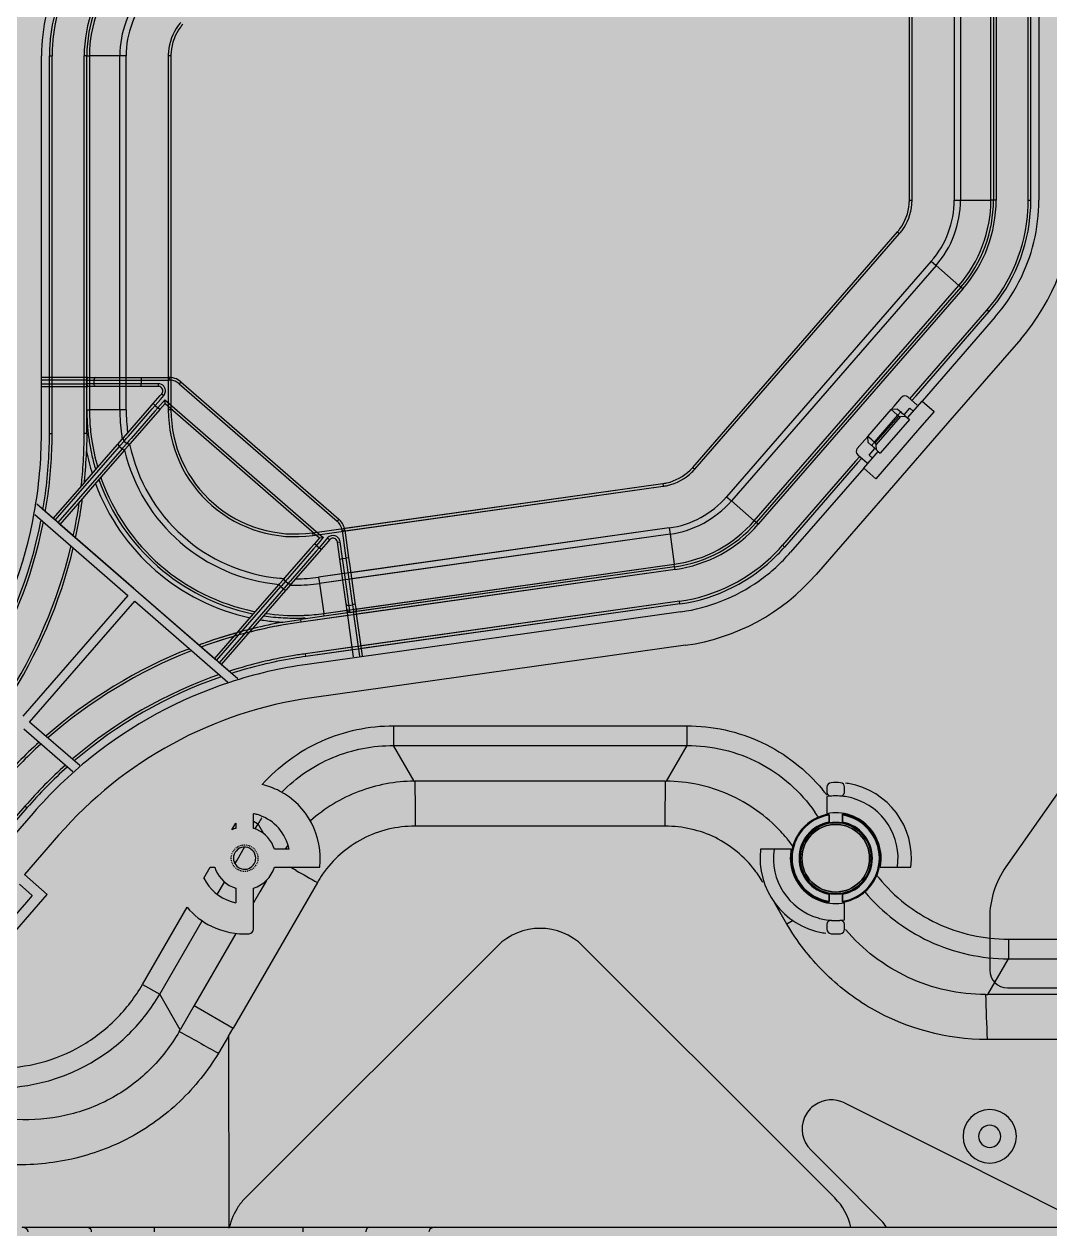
# Model space of a CAD drawing. Header units: millimetres. Extents: x -1070 to 42146, y 1440 to 12921.
# Drawn here: x 5678.8 to 5794, y 3019.1 to 3154.5 of the extents above; entities that cross this region are included whole.
import ezdxf

# ---------------------------------------------------------------- set-up
doc = ezdxf.new("R2010")
doc.units = ezdxf.units.MM
doc.linetypes.add('HIDDEN', pattern=[0.2, 0.1, -0.1])
for name, color, linetype in [('CITI-3MM实线CONTINUOUS', 7, 'Continuous'), ('CITIE-TAO实线CONTINUOUS', 7, 'Continuous'), ('DW-PLUS-XIANGTI隐藏线HIDDEN', 7, 'Continuous'), ('QUE-PLATE-0314实线CONTINUOUS', 7, 'Continuous')]:
    doc.layers.add(name, color=color, linetype=linetype)

msp = doc.modelspace()

# ---------------------------------------------------------------- hatches: boundary and pattern name
at = {"lineweight": -3}
h = msp.add_hatch(color=256, dxfattribs=at)
h.dxf.hatch_style = 1
h.paths.add_polyline_path([(5611.757, 3767.826), (5611.757, 2767.826), (6111.757, 2767.826), (6111.757, 3767.826)])

# ---------------------------------------------------------------- linework, layer by layer
at = {"color": 7, "linetype": 'Continuous', "lineweight": -3}
for p, q in [((5787.98, 3177.148), (5787.98, 3134.728)), ((5791.58, 3134.728), (5791.58, 3177.148)), ((5791.88, 3134.728), (5791.88, 3177.148)), ((5792.78, 3177.148), (5792.78, 3134.728)), ((5778.23, 3134.728), (5778.23, 3174.488)), ((5778.53, 3134.728), (5778.53, 3174.488)), ((5783.266, 3174.488), (5783.266, 3134.728)), ((5783.973, 3174.488), (5783.973, 3134.728)), ((5787.388, 3134.728), (5787.388, 3174.488)), ((5787.68, 3174.488), (5787.68, 3134.728)), ((5680.733, 3108.504), (5680.733, 3150.924)), ((5680.733, 3108.504), (5680.733, 3150.924)), ((5681.633, 3108.504), (5681.633, 3150.924)), ((5681.633, 3150.924), (5681.933, 3150.924)), ((5681.633, 3114.801), (5681.633, 3150.924)), ((5681.933, 3108.504), (5681.933, 3150.924)), ((5681.933, 3114.801), (5681.933, 3150.924)), ((5685.833, 3150.924), (5685.533, 3150.924)), ((5685.533, 3108.504), (5685.533, 3150.924)), ((5685.533, 3114.801), (5685.533, 3150.924)), ((5685.833, 3111.163), (5685.833, 3150.924)), ((5685.833, 3150.924), (5686.126, 3150.924)), ((5685.833, 3114.801), (5685.833, 3150.924)), ((5689.54, 3150.924), (5686.126, 3150.924)), ((5686.126, 3150.924), (5686.126, 3111.163)), ((5686.126, 3150.924), (5686.126, 3114.801)), ((5690.247, 3150.924), (5689.54, 3150.924)), ((5689.54, 3111.163), (5689.54, 3150.924)), ((5689.54, 3114.801), (5689.54, 3150.924)), ((5690.247, 3111.163), (5690.247, 3150.924)), ((5690.247, 3114.801), (5690.247, 3150.924)), ((5694.983, 3150.924), (5694.983, 3111.163)), ((5695.283, 3150.924), (5694.983, 3150.924)), ((5694.983, 3150.924), (5694.983, 3114.801)), ((5695.283, 3150.924), (5695.283, 3111.163)), ((5695.283, 3150.924), (5695.283, 3114.791)), ((5778.23, 3134.728), (5778.53, 3134.728)), ((5783.266, 3134.728), (5783.973, 3134.728)), ((5783.973, 3134.728), (5787.388, 3134.728)), ((5787.68, 3134.728), (5787.388, 3134.728)), ((5787.98, 3134.728), (5787.68, 3134.728)), ((5791.58, 3134.728), (5791.88, 3134.728)), ((5753.902, 3104.704), (5776.894, 3131.153)), ((5754.129, 3104.507), (5777.12, 3130.956)), ((5776.894, 3131.153), (5777.12, 3130.956)), ((5780.694, 3127.849), (5757.703, 3101.4)), ((5781.228, 3127.385), (5758.236, 3100.937)), ((5780.694, 3127.849), (5781.228, 3127.385)), ((5781.228, 3127.385), (5783.805, 3125.145)), ((5760.813, 3098.697), (5783.805, 3125.145)), ((5784.026, 3124.953), (5761.034, 3098.504)), ((5784.252, 3124.756), (5761.261, 3098.308)), ((5784.026, 3124.953), (5783.805, 3125.145)), ((5784.252, 3124.756), (5784.026, 3124.953)), ((5778.754, 3112.944), (5786.969, 3122.394)), ((5778.98, 3112.747), (5787.195, 3122.197)), ((5787.875, 3121.607), (5779.659, 3112.156)), ((5786.969, 3122.394), (5787.195, 3122.197)), ((5790.743, 3119.114), (5782.527, 3109.663)), ((5685.833, 3114.801), (5680.833, 3114.801)), ((5685.833, 3114.501), (5680.833, 3114.501)), ((5685.957, 3114.801), (5685.833, 3114.801)), ((5685.833, 3114.501), (5685.957, 3114.501)), ((5685.833, 3114.501), (5685.833, 3114.101)), ((5685.957, 3114.801), (5686.636, 3114.801)), ((5685.957, 3114.501), (5686.636, 3114.501)), ((5686.636, 3114.801), (5686.848, 3114.801)), ((5686.636, 3114.501), (5686.636, 3114.101)), ((5686.636, 3114.501), (5686.994, 3114.501)), ((5686.848, 3114.801), (5691.307, 3114.801)), ((5686.994, 3114.501), (5687.374, 3114.501)), ((5687.374, 3114.501), (5691.449, 3114.501)), ((5691.307, 3114.801), (5691.94, 3114.801)), ((5691.449, 3114.501), (5691.94, 3114.501)), ((5691.94, 3114.801), (5695.084, 3114.801)), ((5691.94, 3114.801), (5691.94, 3114.501)), ((5691.94, 3114.501), (5695.084, 3114.501)), ((5691.94, 3114.501), (5691.94, 3114.101)), ((5695.084, 3114.801), (5695.084, 3114.501)), ((5680.833, 3114.101), (5685.833, 3114.101)), ((5680.833, 3113.801), (5685.833, 3113.801)), ((5681.633, 3108.504), (5681.633, 3113.801)), ((5681.933, 3108.504), (5681.933, 3113.801)), ((5685.533, 3108.504), (5685.533, 3113.801)), ((5685.957, 3114.101), (5685.833, 3114.101)), ((5685.833, 3111.163), (5685.833, 3113.801)), ((5685.833, 3113.801), (5685.957, 3113.801)), ((5686.636, 3114.101), (5685.957, 3114.101)), ((5686.636, 3113.801), (5685.957, 3113.801)), ((5686.126, 3113.801), (5686.126, 3111.163)), ((5686.848, 3114.101), (5686.636, 3114.101)), ((5686.848, 3113.801), (5686.636, 3113.801)), ((5687.374, 3114.101), (5686.848, 3114.101)), ((5691.307, 3113.801), (5686.848, 3113.801)), ((5691.449, 3114.101), (5687.374, 3114.101)), ((5689.54, 3111.163), (5689.54, 3113.801)), ((5690.247, 3111.163), (5690.247, 3113.801)), ((5691.94, 3113.801), (5691.307, 3113.801)), ((5691.94, 3114.101), (5691.449, 3114.101)), ((5691.94, 3113.801), (5691.94, 3114.101)), ((5693.866, 3114.101), (5691.94, 3114.101)), ((5693.866, 3113.801), (5691.94, 3113.801)), ((5693.866, 3113.801), (5693.866, 3114.101)), ((5696.396, 3114.31), (5696.2, 3114.084)), ((5696.2, 3114.084), (5713.939, 3098.663)), ((5696.396, 3114.31), (5714.135, 3098.89)), ((5692.863, 3111.385), (5693.278, 3111.862)), ((5693.278, 3111.862), (5694.061, 3112.763)), ((5693.278, 3111.862), (5693.504, 3111.665)), ((5693.504, 3111.665), (5694.09, 3112.34)), ((5694.392, 3112.077), (5693.806, 3111.403)), ((5694.619, 3111.88), (5694.032, 3111.206)), ((5694.061, 3112.763), (5694.243, 3112.973)), ((5694.09, 3112.34), (5694.469, 3112.776)), ((5694.243, 3112.973), (5694.469, 3112.776)), ((5694.589, 3112.304), (5694.392, 3112.077)), ((5694.619, 3111.88), (5694.589, 3112.304)), ((5694.589, 3112.304), (5694.815, 3112.107)), ((5694.619, 3111.88), (5711.977, 3096.791)), ((5694.815, 3112.107), (5712.174, 3097.017)), ((5776.51, 3111.582), (5777.363, 3112.563)), ((5778.019, 3110.27), (5779.659, 3112.156)), ((5779.125, 3111.694), (5778.068, 3112.612)), ((5778.294, 3112.415), (5778.754, 3112.944)), ((5778.521, 3112.218), (5778.98, 3112.747)), ((5779.659, 3112.156), (5781.018, 3110.975)), ((5685.833, 3108.504), (5685.833, 3111.163)), ((5685.833, 3111.163), (5686.126, 3111.163)), ((5689.54, 3111.163), (5686.126, 3111.163)), ((5690.247, 3111.163), (5689.54, 3111.163)), ((5689.938, 3108.02), (5692.863, 3111.385)), ((5690.509, 3108.22), (5693.182, 3111.295)), ((5694.032, 3111.206), (5690.692, 3107.364)), ((5693.484, 3111.033), (5690.811, 3107.957)), ((5693.182, 3111.295), (5693.504, 3111.665)), ((5693.806, 3111.403), (5693.484, 3111.033)), ((5693.504, 3111.665), (5693.806, 3111.403)), ((5694.032, 3111.206), (5693.806, 3111.403)), ((5694.983, 3111.564), (5694.983, 3111.421)), ((5694.983, 3111.421), (5694.983, 3111.354)), ((5694.983, 3111.354), (5694.983, 3111.163)), ((5694.988, 3111.163), (5694.983, 3111.163)), ((5695.053, 3111.163), (5694.988, 3111.163)), ((5695.283, 3111.163), (5695.053, 3111.163)), ((5695.283, 3111.303), (5695.283, 3111.163)), ((5773.557, 3108.185), (5776.182, 3111.204)), ((5774.312, 3107.529), (5776.936, 3110.548)), ((5774.407, 3107.447), (5777.031, 3110.466)), ((5774.509, 3107.241), (5777.249, 3110.393)), ((5776.182, 3111.204), (5776.51, 3111.582)), ((5776.887, 3111.254), (5776.182, 3111.204)), ((5776.182, 3111.204), (5776.838, 3110.634)), ((5776.838, 3110.634), (5776.936, 3110.548)), ((5776.887, 3111.254), (5777.264, 3110.926)), ((5777.264, 3110.926), (5776.936, 3110.548)), ((5776.936, 3110.548), (5777.031, 3110.466)), ((5777.83, 3110.434), (5777.249, 3110.393)), ((5777.264, 3110.926), (5777.359, 3110.843)), ((5777.359, 3110.843), (5777.519, 3110.704)), ((5777.519, 3110.704), (5777.83, 3110.434)), ((5777.642, 3110.598), (5778.298, 3111.352)), ((5777.83, 3110.434), (5778.019, 3110.27)), ((5778.298, 3111.352), (5778.675, 3111.024)), ((5781.018, 3110.975), (5779.378, 3109.089)), ((5778.246, 3110.073), (5774.965, 3106.299)), ((5782.527, 3109.663), (5775.967, 3102.116)), ((5779.378, 3109.089), (5776.097, 3105.315)), ((5778.019, 3110.27), (5778.246, 3110.073)), ((5681.633, 3108.504), (5681.933, 3108.504)), ((5681.633, 3108.504), (5681.933, 3108.504)), ((5685.833, 3108.504), (5685.533, 3108.504)), ((5685.833, 3108.504), (5685.796, 3106.482)), ((5689.353, 3107.347), (5689.798, 3107.86)), ((5689.579, 3107.15), (5690.025, 3107.663)), ((5689.798, 3107.86), (5689.938, 3108.02)), ((5690.025, 3107.663), (5690.164, 3107.823)), ((5690.025, 3107.663), (5690.327, 3107.4)), ((5690.164, 3107.823), (5690.26, 3107.933)), ((5690.26, 3107.933), (5690.509, 3108.22)), ((5690.562, 3107.671), (5690.466, 3107.561)), ((5690.811, 3107.957), (5690.562, 3107.671)), ((5772.377, 3106.827), (5773.229, 3107.808)), ((5773.229, 3107.808), (5773.557, 3108.185)), ((5773.607, 3107.48), (5773.557, 3108.185)), ((5774.023, 3107.78), (5773.557, 3108.185)), ((5774.214, 3107.615), (5774.023, 3107.78)), ((5682.281, 3098.755), (5689.498, 3107.057)), ((5689.8, 3106.794), (5682.583, 3098.492)), ((5686.821, 3104.435), (5689.271, 3107.253)), ((5690.026, 3106.597), (5687.184, 3103.328)), ((5689.271, 3107.253), (5689.353, 3107.347)), ((5689.498, 3107.057), (5689.579, 3107.15)), ((5689.498, 3107.057), (5689.8, 3106.794)), ((5689.881, 3106.888), (5689.8, 3106.794)), ((5690.327, 3107.4), (5689.881, 3106.888)), ((5690.108, 3106.691), (5690.026, 3106.597)), ((5690.553, 3107.204), (5690.108, 3106.691)), ((5690.466, 3107.561), (5690.327, 3107.4)), ((5690.692, 3107.364), (5690.553, 3107.204)), ((5773.099, 3104.609), (5774.739, 3106.496)), ((5773.984, 3107.152), (5773.607, 3107.48)), ((5773.705, 3106.069), (5774.361, 3106.824)), ((5773.984, 3107.152), (5774.312, 3107.529)), ((5774.079, 3107.07), (5773.984, 3107.152)), ((5774.239, 3106.93), (5774.079, 3107.07)), ((5774.312, 3107.529), (5774.214, 3107.615)), ((5774.55, 3106.66), (5774.239, 3106.93)), ((5774.407, 3107.447), (5774.312, 3107.529)), ((5774.55, 3106.66), (5774.509, 3107.241)), ((5774.55, 3106.66), (5774.739, 3106.496)), ((5774.739, 3106.496), (5774.965, 3106.299)), ((5772.193, 3105.397), (5763.978, 3095.946)), ((5772.419, 3105.2), (5764.204, 3095.749)), ((5772.652, 3105.925), (5772.193, 3105.397)), ((5772.879, 3105.728), (5772.419, 3105.2)), ((5772.426, 3106.122), (5773.482, 3105.203)), ((5774.083, 3105.741), (5773.705, 3106.069)), ((5776.097, 3105.315), (5774.457, 3103.428)), ((5685.602, 3103.032), (5686.821, 3104.435)), ((5753.902, 3104.704), (5754.129, 3104.507)), ((5773.099, 3104.609), (5764.883, 3095.159)), ((5774.457, 3103.428), (5773.099, 3104.609)), ((5682.055, 3098.952), (5685.555, 3102.978)), ((5685.555, 3102.978), (5685.602, 3103.032)), ((5687.184, 3103.328), (5685.994, 3101.959)), ((5711.174, 3097.349), (5750.548, 3102.883)), ((5711.216, 3097.052), (5750.589, 3102.586)), ((5714.766, 3097.854), (5750.548, 3102.883)), ((5714.818, 3097.558), (5750.589, 3102.586)), ((5750.548, 3102.883), (5750.589, 3102.586)), ((5685.349, 3101.217), (5682.809, 3098.296)), ((5685.994, 3101.959), (5685.349, 3101.217)), ((5757.703, 3101.4), (5758.236, 3100.937)), ((5758.236, 3100.937), (5760.813, 3098.697)), ((5775.967, 3102.116), (5767.751, 3092.666)), ((5691.111, 3091.079), (5680.2, 3100.564)), ((5682.055, 3098.952), (5680.2, 3100.564)), ((5680.001, 3099.412), (5690.455, 3090.324)), ((5680.001, 3099.412), (5690.455, 3090.324)), ((5682.281, 3098.755), (5682.055, 3098.952)), ((5682.809, 3098.296), (5682.583, 3098.492)), ((5700.168, 3083.206), (5682.809, 3098.296)), ((5714.135, 3098.89), (5713.939, 3098.663)), ((5761.034, 3098.504), (5760.813, 3098.697)), ((5761.261, 3098.308), (5761.034, 3098.504)), ((5711.174, 3097.349), (5711.312, 3097.369)), ((5711.174, 3097.349), (5711.216, 3097.057)), ((5711.216, 3097.052), (5711.405, 3097.079)), ((5711.216, 3097.057), (5711.216, 3097.052)), ((5711.405, 3097.079), (5711.471, 3097.088)), ((5711.471, 3097.088), (5711.612, 3097.108)), ((5751.248, 3097.896), (5711.875, 3092.362)), ((5751.347, 3097.196), (5711.974, 3091.662)), ((5711.977, 3096.791), (5712.4, 3096.821)), ((5712.174, 3097.017), (5712.4, 3096.821)), ((5712.4, 3096.821), (5712.203, 3096.594)), ((5714.804, 3097.659), (5714.507, 3097.617)), ((5714.507, 3097.617), (5714.944, 3094.503)), ((5714.804, 3097.659), (5715.241, 3094.545)), ((5751.248, 3097.896), (5715.477, 3092.869)), ((5751.347, 3097.196), (5715.575, 3092.168)), ((5751.248, 3097.896), (5751.347, 3097.196)), ((5751.347, 3097.196), (5751.822, 3093.815)), ((5710.974, 3095.637), (5708.051, 3092.274)), ((5711.295, 3095.55), (5708.622, 3092.474)), ((5711.391, 3096.117), (5710.974, 3095.637)), ((5711.617, 3095.92), (5711.295, 3095.55)), ((5711.977, 3096.791), (5711.391, 3096.117)), ((5711.617, 3095.92), (5711.391, 3096.117)), ((5711.919, 3095.658), (5711.597, 3095.287)), ((5712.203, 3096.594), (5711.617, 3095.92)), ((5711.617, 3095.92), (5711.919, 3095.658)), ((5712.505, 3096.332), (5711.919, 3095.658)), ((5712.145, 3095.461), (5711.919, 3095.658)), ((5712.928, 3096.361), (5712.145, 3095.461)), ((5712.884, 3096.768), (5712.505, 3096.332)), ((5713.111, 3096.571), (5712.884, 3096.768)), ((5713.111, 3096.571), (5712.928, 3096.361)), ((5713.983, 3096.313), (5714.28, 3096.354)), ((5714.251, 3094.405), (5713.983, 3096.313)), ((5714.548, 3094.447), (5714.28, 3096.354)), ((5764.204, 3095.749), (5763.978, 3095.946)), ((5712.145, 3095.461), (5708.805, 3091.618)), ((5711.597, 3095.287), (5708.924, 3092.212)), ((5714.251, 3094.405), (5714.548, 3094.447)), ((5714.96, 3089.364), (5714.251, 3094.405)), ((5714.548, 3094.447), (5714.944, 3094.503)), ((5714.617, 3093.961), (5714.548, 3094.447)), ((5715.241, 3094.545), (5714.944, 3094.503)), ((5714.944, 3094.503), (5715.013, 3094.017)), ((5715.241, 3094.545), (5715.33, 3093.918)), ((5751.905, 3093.228), (5709.898, 3087.324)), ((5712.449, 3088.281), (5751.822, 3093.815)), ((5751.863, 3093.525), (5712.49, 3087.991)), ((5715.184, 3089.926), (5714.617, 3093.961)), ((5715.013, 3094.017), (5715.58, 3089.982)), ((5715.33, 3093.918), (5715.95, 3089.503)), ((5716.051, 3088.787), (5751.822, 3093.815)), ((5751.863, 3093.525), (5716.091, 3088.497)), ((5751.905, 3093.228), (5716.133, 3088.2)), ((5751.863, 3093.525), (5751.822, 3093.815)), ((5751.905, 3093.228), (5751.863, 3093.525)), ((5704.542, 3088.238), (5707.384, 3091.508)), ((5707.384, 3091.508), (5707.466, 3091.602)), ((5707.911, 3092.114), (5707.466, 3091.602)), ((5707.692, 3091.405), (5707.611, 3091.311)), ((5708.138, 3091.917), (5707.692, 3091.405)), ((5708.051, 3092.274), (5707.911, 3092.114)), ((5708.44, 3091.655), (5707.994, 3091.143)), ((5708.277, 3092.078), (5708.138, 3091.917)), ((5708.138, 3091.917), (5708.44, 3091.655)), ((5708.666, 3091.458), (5708.221, 3090.946)), ((5708.373, 3092.188), (5708.277, 3092.078)), ((5708.622, 3092.474), (5708.373, 3092.188)), ((5708.579, 3091.815), (5708.44, 3091.655)), ((5708.675, 3091.925), (5708.579, 3091.815)), ((5708.805, 3091.618), (5708.666, 3091.458)), ((5708.924, 3092.212), (5708.675, 3091.925)), ((5714.487, 3092.729), (5711.875, 3092.362)), ((5711.875, 3092.362), (5711.974, 3091.662)), ((5714.585, 3092.029), (5711.974, 3091.662)), ((5711.974, 3091.662), (5712.449, 3088.281)), ((5690.455, 3090.324), (5678.646, 3076.739)), ((5702.777, 3080.938), (5691.866, 3090.423)), ((5700.394, 3083.009), (5707.611, 3091.311)), ((5707.913, 3091.049), (5700.696, 3082.747)), ((5708.139, 3090.852), (5705.689, 3088.033)), ((5707.611, 3091.311), (5707.913, 3091.049)), ((5707.994, 3091.143), (5707.913, 3091.049)), ((5708.221, 3090.946), (5708.139, 3090.852)), ((5679.401, 3076.083), (5691.21, 3089.668)), ((5691.21, 3089.668), (5701.664, 3080.581)), ((5691.21, 3089.668), (5701.664, 3080.581)), ((5752.406, 3089.663), (5710.399, 3083.759)), ((5752.447, 3089.366), (5710.441, 3083.462)), ((5714.989, 3089.154), (5714.96, 3089.364)), ((5715.042, 3088.778), (5714.989, 3089.154)), ((5715.101, 3088.358), (5715.042, 3088.778)), ((5715.237, 3089.55), (5715.184, 3089.926)), ((5715.286, 3089.195), (5715.237, 3089.55)), ((5715.286, 3089.195), (5715.682, 3089.251)), ((5715.339, 3088.82), (5715.286, 3089.195)), ((5715.398, 3088.4), (5715.339, 3088.82)), ((5715.58, 3089.982), (5715.653, 3089.461)), ((5715.653, 3089.461), (5715.682, 3089.251)), ((5715.682, 3089.251), (5715.777, 3088.579)), ((5715.95, 3089.503), (5715.98, 3089.293)), ((5715.98, 3089.293), (5716.074, 3088.62)), ((5752.406, 3089.663), (5716.634, 3084.635)), ((5752.447, 3089.366), (5716.676, 3084.338)), ((5752.447, 3089.366), (5752.406, 3089.663)), ((5703.352, 3086.87), (5704.542, 3088.238)), ((5705.689, 3088.033), (5704.47, 3086.631)), ((5707.859, 3087.303), (5709.856, 3087.621)), ((5712.49, 3087.991), (5709.856, 3087.621)), ((5709.898, 3087.324), (5709.856, 3087.621)), ((5715.143, 3088.061), (5709.898, 3087.324)), ((5752.573, 3088.474), (5710.566, 3082.571)), ((5752.573, 3088.474), (5710.566, 3082.571)), ((5712.449, 3088.281), (5715.06, 3088.648)), ((5712.49, 3087.991), (5712.449, 3088.281)), ((5715.101, 3088.358), (5712.49, 3087.991)), ((5715.686, 3084.199), (5715.101, 3088.358)), ((5715.398, 3088.4), (5715.794, 3088.456)), ((5715.777, 3088.579), (5715.794, 3088.456)), ((5716.49, 3083.504), (5715.794, 3088.456)), ((5716.091, 3088.497), (5716.074, 3088.62)), ((5716.787, 3083.546), (5716.091, 3088.497)), ((5700.168, 3083.206), (5702.707, 3086.128)), ((5704.423, 3086.577), (5700.923, 3082.55)), ((5702.707, 3086.128), (5703.352, 3086.87)), ((5704.47, 3086.631), (5704.423, 3086.577)), ((5753.101, 3084.711), (5711.095, 3078.808)), ((5715.644, 3084.496), (5710.399, 3083.759)), ((5710.441, 3083.462), (5710.399, 3083.759)), ((5710.441, 3083.462), (5710.399, 3083.759)), ((5715.686, 3084.199), (5710.441, 3083.462)), ((5715.797, 3083.407), (5715.686, 3084.199)), ((5700.394, 3083.009), (5700.168, 3083.206)), ((5700.923, 3082.55), (5700.696, 3082.747)), ((5702.777, 3080.938), (5700.923, 3082.55)), ((5678.745, 3075.329), (5684.268, 3070.527)), ((5685.03, 3071.19), (5679.401, 3076.083)), ((5720.296, 3075.671), (5753.217, 3075.671)), ((5720.296, 3075.671), (5720.296, 3073.45)), ((5753.217, 3075.671), (5753.217, 3073.45)), ((5720.296, 3073.45), (5753.217, 3073.45)), ((5722.602, 3069.455), (5720.296, 3073.45)), ((5753.217, 3073.45), (5750.911, 3069.455)), ((5750.795, 3069.456), (5722.718, 3069.456)), ((5768.96, 3068.779), (5768.96, 3068.278)), ((5770.96, 3068.278), (5770.96, 3068.779)), ((5768.96, 3067.723), (5768.96, 3065.796)), ((5678.883, 3066.648), (5674.265, 3061.335)), ((5679.11, 3066.451), (5675.017, 3061.742)), ((5679.789, 3065.86), (5675.171, 3060.548)), ((5679.11, 3066.451), (5678.883, 3066.648)), ((5704.554, 3065.479), (5704.554, 3065.796)), ((5769.21, 3065.637), (5769.21, 3065.738)), ((5770.71, 3065.738), (5770.71, 3065.637)), ((5702.118, 3063.987), (5702.554, 3064.742)), ((5702.554, 3064.742), (5702.554, 3064.149)), ((5704.554, 3064.959), (5704.554, 3065.479)), ((5704.554, 3064.66), (5704.554, 3064.959)), ((5704.554, 3064.959), (5705.019, 3064.69)), ((5704.554, 3064.149), (5704.554, 3064.66)), ((5704.741, 3064.087), (5705.072, 3064.66)), ((5705.019, 3064.69), (5705.072, 3064.66)), ((5705.163, 3064.501), (5705.072, 3064.66)), ((5705.713, 3063.549), (5705.163, 3064.501)), ((5750.826, 3064.385), (5722.693, 3064.384)), ((5769.21, 3065.637), (5769.21, 3064.851)), ((5769.21, 3064.851), (5769.21, 3064.749)), ((5770.71, 3065.637), (5770.71, 3064.851)), ((5770.71, 3064.749), (5770.71, 3064.851)), ((5682.657, 3063.367), (5678.826, 3058.96)), ((5702.706, 3060.562), (5703.562, 3062.045)), ((5708.555, 3061.795), (5706.908, 3061.795)), ((5763.032, 3061.795), (5761.519, 3061.795)), ((5764.959, 3061.795), (5763.032, 3061.795)), ((5702.475, 3060.163), (5702.706, 3060.562)), ((5681.392, 3056.73), (5678.826, 3058.96)), ((5698.976, 3058.546), (5699.697, 3059.795)), ((5699.697, 3059.795), (5700.199, 3059.795)), ((5706.908, 3059.795), (5711.995, 3059.795)), ((5774.961, 3059.795), (5776.888, 3059.795)), ((5776.888, 3059.795), (5778.401, 3059.795)), ((5678.258, 3057.864), (5679.322, 3056.939)), ((5700.487, 3056.719), (5701.296, 3058.12)), ((5711.726, 3058.057), (5702.282, 3041.696)), ((5706.014, 3058.305), (5705.274, 3057.024)), ((5673.257, 3047.371), (5681.392, 3056.73)), ((5679.699, 3056.611), (5679.043, 3055.857)), ((5679.322, 3056.939), (5679.699, 3056.611)), ((5702.554, 3057.441), (5702.554, 3055.794)), ((5704.554, 3052.81), (5704.554, 3057.441)), ((5705.274, 3057.024), (5704.554, 3055.776)), ((5769.21, 3056.84), (5769.21, 3056.738)), ((5769.21, 3056.738), (5769.21, 3055.952)), ((5770.71, 3056.738), (5770.71, 3056.84)), ((5770.71, 3056.738), (5770.71, 3055.952)), ((5679.043, 3055.857), (5673.795, 3049.819)), ((5692.091, 3046.62), (5697.089, 3055.276)), ((5764.468, 3053.393), (5763.112, 3055.759)), ((5769.21, 3055.851), (5769.21, 3055.952)), ((5770.71, 3055.952), (5770.71, 3055.851)), ((5770.96, 3053.866), (5770.96, 3055.794)), ((5694.015, 3045.509), (5698.78, 3053.762)), ((5765.167, 3053.777), (5764.474, 3053.383)), ((5702.576, 3052.351), (5697.892, 3044.238)), ((5768.96, 3053.311), (5768.96, 3052.81)), ((5770.96, 3052.81), (5770.96, 3053.311)), ((5703.664, 3022.634), (5731.948, 3050.918)), ((5741.565, 3050.918), (5765.81, 3026.673)), ((5789.363, 3051.702), (5803.557, 3051.702)), ((5789.363, 3051.702), (5789.363, 3049.481)), ((5787.057, 3045.488), (5789.363, 3049.481)), ((5789.363, 3049.481), (5803.557, 3049.481)), ((5692.091, 3046.62), (5694.015, 3045.509)), ((5696.32, 3041.517), (5694.015, 3045.509)), ((5807.257, 3045.488), (5787.057, 3045.488)), ((5697.892, 3044.238), (5696.32, 3041.517)), ((5697.894, 3044.241), (5702.28, 3041.692)), ((5701.757, 3040.814), (5702.282, 3041.696)), ((5701.757, 3040.814), (5700.612, 3038.891)), ((5701.757, 3040.814), (5701.783, 3019.222)), ((5802.757, 3040.415), (5786.966, 3040.415)), ((5770.963, 3033.302), (5783.101, 3027.233)), ((5771.193, 3023.978), (5767.154, 3028.017)), ((5765.81, 3026.673), (5769.849, 3022.634)), ((5783.101, 3027.233), (5796.012, 3020.777)), ((5773.759, 3021.411), (5771.193, 3023.978)), ((5775.082, 3020.089), (5773.759, 3021.411)), ((5678.55, 3019.326), (5679.257, 3019.326)), ((5679.257, 3019.326), (5685.974, 3019.326)), ((5685.974, 3019.326), (5687.366, 3019.326)), ((5687.366, 3019.326), (5688.952, 3019.326)), ((5688.952, 3019.326), (5690.7, 3019.326)), ((5690.7, 3019.326), (5693.399, 3019.326)), ((5693.399, 3019.326), (5710.115, 3019.326)), ((5693.399, 3019.326), (5693.399, 3018.826)), ((5710.115, 3019.326), (5711.028, 3019.326)), ((5710.115, 3019.326), (5710.115, 3018.826)), ((5711.028, 3019.326), (5712.813, 3019.326)), ((5712.813, 3019.326), (5714.561, 3019.326)), ((5714.561, 3019.326), (5717.186, 3019.326)), ((5717.186, 3019.326), (5717.539, 3019.326)), ((5717.539, 3019.326), (5724.257, 3019.326)), ((5724.257, 3019.326), (5724.964, 3019.326)), ((5724.964, 3019.326), (5736.157, 3019.326)), ((5736.157, 3019.326), (5736.457, 3019.326)), ((5736.457, 3019.326), (5737.057, 3019.326)), ((5737.057, 3019.326), (5737.357, 3019.326)), ((5737.357, 3019.326), (5860.257, 3019.326))]:
    msp.add_line(p, q, dxfattribs=at)
for centre, radius, start, end in [((5700.733, 3150.924), 23.8, 139, 180), ((5700.733, 3150.924), 19.1, 139, 176.5632), ((5700.733, 3150.924), 18.8, 139, 176.57998), ((5700.733, 3150.924), 15.2, 139, 180), ((5700.733, 3150.924), 14.9, 139, 180), ((5700.733, 3150.924), 14.607, 139, 180), ((5700.733, 3150.924), 11.193, 139, 180), ((5700.733, 3150.924), 10.486, 139, 180), ((5700.733, 3150.924), 20, 166.33228, 180), ((5700.733, 3150.924), 5.75, 143.60306, 175.39694), ((5700.733, 3150.924), 5.45, 143.58705, 175.41209), ((5700.733, 3150.924), 5.75, 139, 143.60306), ((5700.733, 3150.924), 5.45, 139, 143.58705), ((5700.733, 3150.924), 19.1, 176.5632, 180), ((5700.733, 3150.924), 18.8, 176.57998, 180), ((5700.733, 3150.924), 5.75, 175.39694, 180), ((5700.733, 3150.924), 5.45, 175.41209, 180), ((5772.78, 3134.728), 5.45, 355.41209, 0), ((5772.78, 3134.728), 5.75, 355.39694, 0), ((5772.78, 3134.728), 10.486, 319, 0), ((5772.78, 3134.728), 11.193, 319, 0), ((5772.78, 3134.728), 14.607, 319, 0), ((5772.78, 3134.728), 14.9, 319, 0), ((5772.78, 3134.728), 15.2, 319, 0), ((5772.78, 3134.728), 23.8, 319, 0), ((5772.78, 3134.728), 18.8, 356.57999, 0), ((5772.78, 3134.728), 19.1, 356.5632, 0), ((5772.78, 3134.728), 20, 346.33228, 0), ((5772.78, 3134.728), 5.45, 323.58705, 355.41209), ((5772.78, 3134.728), 5.75, 323.60306, 355.39694), ((5772.78, 3134.728), 18.8, 319, 356.57999), ((5772.78, 3134.728), 19.1, 319, 356.5632), ((5772.78, 3134.728), 5.45, 319, 323.58705), ((5772.78, 3134.728), 5.75, 319, 323.60306), ((5772.78, 3134.728), 20, 332.6625, 346.33228), ((5772.78, 3134.728), 20, 319, 332.6625), ((5695.084, 3112.801), 2, 85.44444, 90), ((5695.084, 3112.801), 1.7, 80.94126, 90), ((5695.084, 3112.801), 2, 71.77777, 85.44444), ((5695.084, 3112.801), 1.7, 71.83521, 80.94126), ((5695.084, 3112.801), 1.7, 62.59196, 71.83521), ((5695.084, 3112.801), 2, 49, 71.77777), ((5693.866, 3113.301), 0.8, 39.15237, 90), ((5693.866, 3113.301), 0.5, 20.13337, 90), ((5693.866, 3113.301), 0.5, 327.7333, 11.40004), ((5693.866, 3113.301), 0.5, 11.40004, 20.13337), ((5693.866, 3113.301), 0.8, 319, 355.44805), ((5693.866, 3113.301), 0.8, 17.302, 39.15237), ((5693.866, 3113.301), 0.8, 355.44805, 17.302), ((5695.084, 3112.801), 1.7, 49, 62.59196), ((5693.866, 3113.301), 0.5, 319, 327.7333), ((5777.74, 3112.235), 0.5, 49, 139), ((5709.233, 3111.163), 23.4, 180, 185.07169), ((5709.233, 3111.163), 23.107, 180, 185.41688), ((5709.233, 3111.163), 19.693, 180, 187.99897), ((5709.233, 3111.163), 18.986, 180, 187.82301), ((5709.233, 3111.163), 14.25, 180, 278), ((5709.233, 3111.163), 13.95, 180, 278), ((5709.233, 3111.163), 23.4, 185.07169, 186.87679), ((5630.733, 3108.504), 50, 349.75, 0), ((5630.733, 3108.504), 50, 349.75, 0), ((5630.733, 3108.504), 50.9, 358.37899, 0), ((5630.733, 3108.504), 50.9, 358.37899, 0), ((5630.733, 3108.504), 51.2, 358.3489, 0), ((5630.733, 3108.504), 51.2, 358.3489, 0), ((5630.733, 3108.504), 54.8, 357.8999, 0), ((5709.233, 3111.163), 23.4, 186.87679, 190.65324), ((5709.233, 3111.163), 23.107, 185.41688, 188.12537), ((5709.233, 3111.163), 23.107, 188.12537, 196.25105), ((5709.233, 3111.163), 19.693, 187.99897, 189.25012), ((5709.233, 3111.163), 19.693, 189.25012, 189.5988), ((5630.733, 3108.504), 50.9, 350.32278, 358.37899), ((5630.733, 3108.504), 50.9, 350.32278, 358.37899), ((5630.733, 3108.504), 51.2, 350.32655, 358.3489), ((5630.733, 3108.504), 51.2, 350.32655, 358.3489), ((5630.733, 3108.504), 54.8, 354.83059, 357.8999), ((5630.733, 3108.504), 55.1, 354.39695, 357.89666), ((5709.233, 3111.163), 23.9, 191.29632, 197.46545), ((5709.233, 3111.163), 23.4, 190.65324, 192.61961), ((5709.233, 3111.163), 19.693, 193.26995, 264.73005), ((5709.233, 3111.163), 18.986, 191.7196, 264.84763), ((5772.754, 3106.499), 0.5, 139, 229), ((5709.233, 3111.163), 23.4, 192.61961, 196.71114), ((5749.789, 3108.28), 5.45, 282.58705, 314.41209), ((5749.789, 3108.28), 5.75, 282.60306, 314.39694), ((5749.789, 3108.28), 5.45, 314.41209, 319), ((5749.789, 3108.28), 5.75, 314.39694, 319), ((5630.733, 3108.504), 54.8, 353.79813, 354.83059), ((5630.733, 3108.504), 55.1, 354.2445, 354.39695), ((5709.233, 3111.163), 23.9, 200.23805, 257.76195), ((5709.233, 3111.163), 23.4, 199.56387, 257.77751), ((5709.233, 3111.163), 23.107, 199.15321, 199.54798), ((5709.233, 3111.163), 23.107, 199.54798, 258.45202), ((5749.789, 3108.28), 5.45, 278, 282.58705), ((5749.789, 3108.28), 5.75, 278, 282.60306), ((5630.733, 3108.504), 55.1, 351.61737, 352.40022), ((5749.789, 3108.28), 10.486, 278, 319), ((5749.789, 3108.28), 11.193, 278, 319), ((5630.733, 3108.504), 50, 329.25, 349.75), ((5630.733, 3108.504), 51.2, 350.1187, 350.32655), ((5630.733, 3108.504), 51.2, 350.1187, 350.32655), ((5630.733, 3108.504), 54.8, 347.87246, 351.92149), ((5630.733, 3108.504), 55.1, 348.48477, 351.61737), ((5630.733, 3108.504), 50.9, 327.58153, 348.82594), ((5630.733, 3108.504), 51.2, 327.43559, 348.82031), ((5630.733, 3108.504), 50.9, 348.82594, 349.01405), ((5630.733, 3108.504), 50.9, 348.82594, 349.01405), ((5712.823, 3097.38), 1.7, 30.83255, 49), ((5712.823, 3097.38), 2, 44.44444, 49), ((5712.823, 3097.38), 2, 30.77778, 44.44444), ((5712.823, 3097.38), 1.7, 8, 30.83255), ((5712.823, 3097.38), 2, 26.22222, 30.77778), ((5712.823, 3097.38), 2, 8, 26.22222), ((5749.789, 3108.28), 14.607, 278, 319), ((5749.789, 3108.28), 14.9, 278, 319), ((5749.789, 3108.28), 15.2, 278, 319), ((5630.733, 3108.504), 55.1, 347.70059, 348.48477), ((5713.488, 3096.243), 0.8, 73.55056, 139), ((5713.488, 3096.243), 0.8, 58.93979, 73.55056), ((5713.488, 3096.243), 0.8, 22.70649, 58.93979), ((5630.733, 3108.504), 54.8, 326.8249, 346.52658), ((5630.733, 3108.504), 55.1, 326.8308, 346.52165), ((5630.733, 3108.504), 54.8, 346.52658, 346.6852), ((5713.488, 3096.243), 0.5, 86.60004, 139), ((5713.488, 3096.243), 0.5, 69.13342, 86.60004), ((5713.488, 3096.243), 0.5, 16.7333, 69.13342), ((5713.488, 3096.243), 0.5, 8, 16.7333), ((5713.488, 3096.243), 0.8, 8, 22.70649), ((5749.789, 3108.28), 18.8, 315.57998, 319), ((5749.789, 3108.28), 19.1, 315.5632, 319), ((5749.789, 3108.28), 18.8, 278, 315.57998), ((5749.789, 3108.28), 19.1, 278, 315.5632), ((5749.789, 3108.28), 20, 305.33233, 319), ((5709.233, 3111.163), 18.986, 264.84763, 266.2804), ((5709.233, 3111.163), 19.693, 268.4012, 268.74988), ((5709.233, 3111.163), 19.693, 268.74988, 270.00105), ((5709.233, 3111.163), 19.693, 270.00105, 278), ((5709.233, 3111.163), 18.986, 270.17699, 278), ((5749.789, 3108.28), 23.8, 278, 319), ((5749.789, 3108.28), 20, 291.66271, 305.33233), ((5749.789, 3108.28), 20, 278, 291.66271), ((5709.233, 3111.163), 23.4, 257.77751, 258.43613), ((5709.233, 3111.163), 23.107, 258.45202, 258.84679), ((5709.233, 3111.163), 23.9, 260.53455, 262.59543), ((5709.233, 3111.163), 23.4, 261.28886, 266.73109), ((5709.233, 3111.163), 23.107, 261.74895, 271.5218), ((5709.233, 3111.163), 23.9, 262.59543, 266.72412), ((5709.233, 3111.163), 23.4, 266.73109, 267.15609), ((5709.233, 3111.163), 23.4, 267.15609, 269.97838), ((5709.233, 3111.163), 23.4, 269.97838, 271.52647), ((5709.233, 3111.163), 23.107, 271.5218, 272.58312), ((5709.233, 3111.163), 23.4, 271.52647, 271.61134), ((5709.233, 3111.163), 23.4, 271.61134, 272.72647), ((5709.233, 3111.163), 23.107, 272.58312, 278), ((5717.525, 3033.057), 55.1, 103.60127, 110.12376), ((5717.525, 3033.057), 54.8, 100.0977, 110.12754), ((5717.525, 3033.057), 55.1, 105.59978, 106.38288), ((5717.525, 3033.057), 54.8, 103.1694, 104.20187), ((5717.525, 3033.057), 55.1, 103.60302, 103.7555), ((5717.525, 3033.057), 55.1, 100.09407, 103.60302), ((5717.525, 3033.057), 54.8, 100.07051, 103.1694), ((5717.525, 3033.057), 54.8, 98, 100.07051), ((5717.525, 3033.057), 55.1, 109.51548, 110.29941), ((5717.525, 3033.057), 55.1, 110.12376, 110.29941), ((5717.525, 3033.057), 54.8, 106.07851, 110.12754), ((5717.525, 3033.057), 55.1, 106.38288, 109.51548), ((5717.525, 3033.057), 55.1, 111.47835, 131.1692), ((5717.525, 3033.057), 54.8, 111.47342, 131.1751), ((5717.525, 3033.057), 54.8, 111.3148, 111.47342), ((5717.525, 3033.057), 54.8, 111.3148, 111.47342), ((5717.525, 3033.057), 51.2, 99.6511, 107.67345), ((5717.525, 3033.057), 51.2, 99.6511, 107.67345), ((5717.525, 3033.057), 51.2, 98, 99.6511), ((5717.525, 3033.057), 51.2, 98, 99.6511), ((5717.525, 3033.057), 50.9, 98, 99.62101), ((5717.525, 3033.057), 50.9, 98, 99.62101), ((5717.525, 3033.057), 50, 98, 108.25), ((5717.525, 3033.057), 50.9, 99.62101, 107.67722), ((5717.525, 3033.057), 50.9, 99.62101, 107.67722), ((5717.525, 3033.057), 51.2, 109.17969, 130.56441), ((5717.525, 3033.057), 50.9, 109.17406, 130.57134), ((5717.525, 3033.057), 50.9, 108.98595, 109.17406), ((5717.525, 3033.057), 50.9, 108.98595, 109.17406), ((5717.525, 3033.057), 51.2, 107.67345, 107.8813), ((5717.525, 3033.057), 51.2, 107.67345, 107.8813), ((5717.525, 3033.057), 50, 108.25, 128.75), ((5717.525, 3033.057), 46.2, 98, 139), ((5717.525, 3033.057), 55.1, 132.26623, 139), ((5717.525, 3033.057), 55.1, 131.1692, 131.21796), ((5717.525, 3033.057), 54.8, 132.26337, 139), ((5717.525, 3033.057), 51.2, 131.75065, 139), ((5717.525, 3033.057), 50, 128.75, 139), ((5717.525, 3033.057), 51.2, 130.56441, 130.62108), ((5717.525, 3033.057), 50.9, 131.74737, 139), ((5703.554, 3060.795), 8.5, 62.57731, 76.60711), ((5722.358, 3097.007), 27.553, 270.50811, 270.74892), ((6678.697, 3072.487), 956.012, 180.181624, 180.485641), ((5751.181, 3096.968), 27.514, 269.19739, 269.4385), ((4794.407, 3072.676), 956.426, 359.503302, 359.80713), ((5753.179, 3055.891), 19.822, 38.11358, 39.48489), ((5769.46, 3068.779), 0.5, 93.58332, 180), ((5769.96, 3060.795), 8.5, 86.41668, 93.58332), ((5770.46, 3068.779), 0.5, 0, 86.41668), ((5769.96, 3060.795), 8.5, 80.15881, 82.46232), ((5769.96, 3060.795), 8.5, 353.24367, 80.15881), ((5703.554, 3060.795), 8.5, 353.24367, 62.57731), ((5753.215, 3055.919), 19.777, 37.23614, 38.11343), ((5769.46, 3068.278), 0.5, 180, 273.82255), ((5769.96, 3060.795), 7, 95.29417, 98.21321), ((5769.96, 3060.795), 7, 86.17745, 93.82255), ((5770.46, 3068.278), 0.5, 266.17745, 0), ((5769.96, 3060.795), 7, 79.76053, 86.17743), ((5769.96, 3060.795), 7, 73.4912, 79.76053), ((5769.96, 3060.795), 7, 351.78679, 73.4912), ((5703.554, 3060.795), 5.1, 76.15052, 78.69227), ((5703.554, 3060.795), 5.1, 70.99781, 76.15052), ((5769.96, 3060.795), 5, 98.62693, 177.53429), ((5752.999, 3055.839), 17.785, 32.50367, 34.74258), ((5769.96, 3060.795), 5.1, 71.32047, 101.30773), ((5769.96, 3060.795), 5, 0, 81.37307), ((5720.589, 3055.798), 17.87, 148.22031, 150.2714), ((5703.554, 3060.795), 5.1, 11.30773, 70.99781), ((5720.662, 3055.754), 17.955, 147.71269, 148.22238), ((5769.96, 3060.795), 4.9, 98.80437, 261.19563), ((5769.96, 3060.795), 4.125, 100.47568, 259.52432), ((5769.96, 3060.795), 4.025, 100.739, 180), ((5769.96, 3060.795), 4, 100.74093, 177.39131), ((5769.96, 3060.795), 4, 100.74093, 177.39131), ((5769.96, 3060.795), 3.8, 0, 180), ((5769.96, 3060.795), 4.025, 79.261, 100.739), ((5769.96, 3060.795), 4, 79.25907, 100.74093), ((5769.96, 3060.795), 4, 79.25907, 100.74093), ((5769.96, 3060.795), 4, 2.60869, 79.25907), ((5769.96, 3060.795), 4.9, 278.80437, 81.19563), ((5769.96, 3060.795), 4.125, 280.47568, 79.52432), ((5769.96, 3060.795), 4.025, 0, 79.261), ((5769.96, 3060.795), 5.1, 11.21536, 71.32047), ((5703.556, 3060.788), 3.507, 106.60891, 114.21423), ((5703.554, 3060.795), 3.5, 70.14442, 73.39845), ((5703.554, 3060.795), 3.5, 66.97683, 70.14442), ((5703.554, 3060.795), 3.5, 16.60155, 66.97683), ((5750.656, 3051.522), 17.978, 39.89926, 43.10422), ((5750.648, 3051.515), 17.988, 39.37391, 39.89964), ((5703.554, 3060.795), 1.25, 0, 169.51627), ((5722.915, 3051.486), 18.046, 143.34099, 145.16195), ((5769.96, 3060.795), 8.5, 173.24367, 260.15881), ((5769.96, 3060.795), 7, 171.78679, 253.4912), ((5750.667, 3051.531), 17.964, 36.24028, 39.37463), ((5769.96, 3060.795), 5.1, 168.69227, 176.40894), ((5769.96, 3060.795), 5.1, 356.40894, 11.21536), ((5703.554, 3060.795), 1.25, 169.51627, 180), ((5703.554, 3060.795), 1.25, 180, 330), ((5703.554, 3060.795), 1.25, 330, 0), ((5769.96, 3060.795), 5.1, 176.40894, 191.21536), ((5769.96, 3060.795), 5, 177.53429, 180), ((5769.96, 3060.795), 5, 180, 261.37307), ((5769.96, 3060.795), 4.025, 180, 259.261), ((5769.96, 3060.795), 4, 177.39131, 180), ((5769.96, 3060.795), 4, 177.39131, 180), ((5769.96, 3060.795), 4, 180, 182.60869), ((5769.96, 3060.795), 4, 180, 182.60869), ((5769.96, 3060.795), 4, 182.60869, 259.25907), ((5769.96, 3060.795), 4, 182.60869, 259.25907), ((5769.96, 3060.795), 3.8, 180, 0), ((5769.96, 3060.795), 4, 280.74093, 357.39131), ((5769.96, 3060.795), 4.025, 280.739, 0), ((5769.96, 3060.795), 5, 278.62693, 357.53429), ((5769.96, 3060.795), 4, 0, 2.60869), ((5769.96, 3060.795), 4, 0, 2.60869), ((5769.96, 3060.795), 4, 357.39131, 0), ((5769.96, 3060.795), 5, 357.53429, 0), ((5769.96, 3060.795), 5.1, 348.69227, 356.40894), ((5703.554, 3060.795), 3.5, 196.60155, 246.97683), ((5703.554, 3060.795), 3.5, 286.60155, 343.39845), ((5670.81, 2989.702), 79.653, 61.06192, 61.63934), ((5722.596, 3051.854), 12.515, 145.21746, 150.28773), ((5750.803, 3051.794), 12.643, 29.6646, 37.18423), ((5769.96, 3060.795), 5.1, 191.21536, 251.32047), ((5703.554, 3060.795), 5.1, 206.16772, 252.72231), ((5703.554, 3060.795), 3.5, 246.97683, 253.39845), ((5789.491, 3070.592), 18.973, 218.14428, 219.28049), ((5769.96, 3060.795), 4.025, 259.261, 280.739), ((5769.96, 3060.795), 4, 259.25907, 280.74093), ((5703.554, 3060.795), 8.5, 220.48472, 244.03426), ((5703.554, 3060.795), 5.1, 252.72231, 258.69227), ((5769.96, 3060.795), 5.1, 251.32047, 281.30773), ((5769.96, 3060.795), 7, 253.4912, 259.76053), ((5769.96, 3060.795), 7, 259.76053, 266.17743), ((5769.46, 3053.311), 0.5, 86.17745, 180), ((5769.96, 3060.795), 7, 266.17745, 270), ((5769.96, 3060.795), 7, 270, 273.82255), ((5770.46, 3053.311), 0.5, 0, 93.82255), ((5769.96, 3060.795), 7, 275.29417, 278.21321), ((5703.554, 3060.795), 8.5, 244.03426, 273.58332), ((5704.054, 3052.81), 0.5, 273.58332, 0), ((5736.757, 3046.11), 6.8, 45, 135), ((5769.96, 3060.795), 8.5, 260.15881, 262.46232), ((5769.46, 3052.81), 0.5, 180, 266.41668), ((5769.96, 3060.795), 8.5, 266.41668, 273.58332), ((5770.46, 3052.81), 0.5, 273.58332, 0), ((6977.462, 3083.269), 1191.267, 181.817334, 182.061557), ((5681.706, 3049.972), 16.884, 329.23708, 329.94892), ((6507.626, 4495.858), 1665.54, 240.844818, 241.018009), ((5769.487, 3030.35), 3.3, 63.43495, 124.69073), ((5769.487, 3030.35), 3.3, 124.69073, 156.11579), ((5787.257, 3029.545), 3, 0, 180), ((5769.487, 3030.35), 3.3, 156.11579, 225), ((5787.257, 3029.545), 1.25, 0, 180), ((5787.257, 3029.545), 3, 180, 0), ((5787.257, 3029.545), 1.25, 180, 0), ((5708.472, 3017.826), 6.8, 135, 145.75329), ((5765.041, 3017.826), 6.8, 12.74359, 45), ((5708.472, 3017.826), 6.8, 145.75329, 167.25641), ((5772.819, 3017.826), 3.2, 27.95319, 45)]:
    msp.add_arc(centre, radius, start, end, dxfattribs=at)
for centre, major_axis, ratio, start_param, end_param in [((5777.228, 3110.692), (0.197, 0.226), 1, -3.1415927, -2.3561945), ((5774.21, 3107.221), (0.197, 0.226), 1, -0.7853982, 0), ((5715.339, 3088.82), (-0.059, 0.42), 0.7071068, -4.712389, -3.1415927), ((5791.303, 3073.898), (9.608, 27.513), 0.7373697, -2.9015277, -2.889575), ((5678.55, 3018.826), (0.707, 0), 0.7071068, 0, 1.5707963), ((5724.964, 3018.826), (0.707, 0), 0.7071068, 1.5707963, 3.1415927)]:
    msp.add_ellipse(centre, major_axis=major_axis, ratio=ratio, start_param=start_param, end_param=end_param, dxfattribs=at)
for points, knots in [([(5685.957, 3114.801), (5685.917, 3114.801), (5685.839, 3114.679), (5685.833, 3114.574), (5685.833, 3114.501)], [0, 0, 0, 0, 0.353422, 1, 1, 1, 1]), ([(5686.848, 3114.801), (5686.79, 3114.801), (5686.664, 3114.711), (5686.636, 3114.574), (5686.636, 3114.501)], [0, 0, 0, 0, 0.4402134, 1, 1, 1, 1]), ([(5685.833, 3114.101), (5685.833, 3114.027), (5685.839, 3113.922), (5685.917, 3113.801), (5685.957, 3113.801)], [0, 0, 0, 0, 0.646578, 1, 1, 1, 1]), ([(5686.848, 3113.801), (5686.79, 3113.801), (5686.664, 3113.89), (5686.636, 3114.027), (5686.636, 3114.101)], [0, 0, 0, 0, 0.4402134, 1, 1, 1, 1]), ([(5689.938, 3108.02), (5689.9, 3107.976), (5689.884, 3107.822), (5689.969, 3107.711), (5690.025, 3107.663)], [0, 0, 0, 0, 0.4402134, 1, 1, 1, 1]), ([(5689.353, 3107.347), (5689.327, 3107.317), (5689.367, 3107.179), (5689.443, 3107.105), (5689.498, 3107.057)], [0, 0, 0, 0, 0.353422, 1, 1, 1, 1]), ([(5689.8, 3106.794), (5689.855, 3106.746), (5689.939, 3106.682), (5690.081, 3106.661), (5690.108, 3106.691)], [0, 0, 0, 0, 0.646578, 1, 1, 1, 1]), ([(5690.692, 3107.364), (5690.654, 3107.32), (5690.504, 3107.283), (5690.382, 3107.352), (5690.327, 3107.4)], [0, 0, 0, 0, 0.4402134, 1, 1, 1, 1]), ([(5707.466, 3091.602), (5707.44, 3091.572), (5707.48, 3091.433), (5707.556, 3091.359), (5707.611, 3091.311)], [0, 0, 0, 0, 0.3533987, 1, 1, 1, 1]), ([(5708.138, 3091.917), (5708.082, 3091.966), (5707.997, 3092.077), (5708.013, 3092.231), (5708.051, 3092.274)], [0, 0, 0, 0, 0.5597866, 1, 1, 1, 1]), ([(5708.805, 3091.618), (5708.767, 3091.575), (5708.617, 3091.538), (5708.495, 3091.607), (5708.44, 3091.655)], [0, 0, 0, 0, 0.4402134, 1, 1, 1, 1]), ([(5707.913, 3091.049), (5707.968, 3091.001), (5708.052, 3090.936), (5708.194, 3090.916), (5708.221, 3090.946)], [0, 0, 0, 0, 0.6466013, 1, 1, 1, 1]), ([(5714.96, 3089.364), (5714.968, 3089.306), (5715.074, 3089.194), (5715.213, 3089.185), (5715.286, 3089.195)], [0, 0, 0, 0, 0.4402134, 1, 1, 1, 1]), ([(5715.95, 3089.503), (5715.958, 3089.446), (5715.887, 3089.308), (5715.755, 3089.261), (5715.682, 3089.251)], [0, 0, 0, 0, 0.4402134, 1, 1, 1, 1]), ([(5715.794, 3088.456), (5715.867, 3088.466), (5715.971, 3088.487), (5716.08, 3088.581), (5716.074, 3088.62)], [0, 0, 0, 0, 0.6466013, 1, 1, 1, 1]), ([(5705.522, 3069.063), (5707.355, 3071.125), (5711.951, 3074.513), (5717.537, 3075.671), (5720.296, 3075.671)], [0, 0, 0, 0, 0.4999637, 1, 1, 1, 1]), ([(5753.217, 3075.671), (5756.098, 3075.671), (5761.938, 3074.405), (5766.646, 3070.718), (5768.478, 3068.495)], [0, 0, 0, 0, 0.5000039, 1, 1, 1, 1]), ([(5707.728, 3068.199), (5709.342, 3069.862), (5713.288, 3072.563), (5717.979, 3073.46), (5720.296, 3073.45)], [0, 0, 0, 0, 0.4999668, 1, 1, 1, 1]), ([(5753.217, 3073.45), (5756.003, 3073.463), (5761.675, 3072.142), (5766.025, 3068.264), (5767.613, 3065.975)], [0, 0, 0, 0, 0.4999758, 1, 1, 1, 1]), ([(5722.602, 3069.455), (5720.489, 3069.433), (5716.234, 3068.636), (5712.532, 3066.387), (5710.947, 3064.988)], [0, 0, 0, 0, 0.4999155, 1, 1, 1, 1]), ([(5763.782, 3063.807), (5762.148, 3065.553), (5758.126, 3068.41), (5753.302, 3069.43), (5750.911, 3069.455)], [0, 0, 0, 0, 0.500078, 1, 1, 1, 1]), ([(5722.693, 3064.384), (5720.685, 3064.395), (5716.595, 3063.441), (5713.462, 3060.643), (5712.317, 3058.993)], [0, 0, 0, 0, 0.5000202, 1, 1, 1, 1]), ([(5760.875, 3059.435), (5759.715, 3060.963), (5756.645, 3063.524), (5752.745, 3064.395), (5750.826, 3064.385)], [0, 0, 0, 0, 0.4999459, 1, 1, 1, 1]), ([(5774.805, 3058.58), (5776.547, 3056.451), (5781.035, 3052.917), (5786.612, 3051.702), (5789.363, 3051.702)], [0, 0, 0, 0, 0.5000025, 1, 1, 1, 1]), ([(5773.233, 3057.015), (5775.188, 3054.689), (5780.173, 3050.837), (5786.324, 3049.493), (5789.363, 3049.481)], [0, 0, 0, 0, 0.5000152, 1, 1, 1, 1]), ([(5786.966, 3040.415), (5782.485, 3040.429), (5775.569, 3042.248), (5768.427, 3047.834), (5765.605, 3051.441), (5764.468, 3053.393)], [0, 0, 0, 0, 0.4979334, 0.7489575, 1, 1, 1, 1]), ([(5786.794, 3045.49), (5785.304, 3045.494), (5782.313, 3045.813), (5776.649, 3047.716), (5772.96, 3050.53), (5771.054, 3052.798)], [0, 0, 0, 0, 0.25069, 0.5014484, 1, 1, 1, 1]), ([(5675.779, 3037.202), (5677.419, 3037.203), (5680.715, 3037.626), (5685.314, 3039.524), (5689.256, 3042.558), (5691.271, 3045.2), (5692.091, 3046.62)], [0, 0, 0, 0, 0.2500022, 0.499999, 0.7499959, 1, 1, 1, 1]), ([(5675.779, 3034.981), (5677.611, 3034.988), (5681.29, 3035.475), (5686.424, 3037.601), (5690.832, 3040.984), (5693.093, 3043.927), (5694.015, 3045.509)], [0, 0, 0, 0, 0.2499979, 0.4999983, 0.7500001, 1, 1, 1, 1]), ([(5696.214, 3041.336), (5695.298, 3039.757), (5693.042, 3036.822), (5688.588, 3033.529), (5683.415, 3031.63), (5679.761, 3031.343), (5677.963, 3031.431)], [0, 0, 0, 0, 0.2512767, 0.502379, 0.7523076, 1, 1, 1, 1]), ([(5700.613, 3038.891), (5699.422, 3036.907), (5696.495, 3033.237), (5690.8, 3029.138), (5684.236, 3026.699), (5679.589, 3026.294), (5677.291, 3026.365)], [0, 0, 0, 0, 0.2506205, 0.5010968, 0.7510243, 1, 1, 1, 1]), ([(5685.974, 3019.326), (5686.071, 3019.326), (5686.281, 3019.177), (5686.328, 3018.949), (5686.328, 3018.826)], [0, 0, 0, 0, 0.4402134, 1, 1, 1, 1]), ([(5717.539, 3019.326), (5717.443, 3019.326), (5717.232, 3019.177), (5717.186, 3018.949), (5717.186, 3018.826)], [0, 0, 0, 0, 0.4402134, 1, 1, 1, 1])]:
    msp.add_open_spline(points, degree=3, knots=knots, dxfattribs=at)
msp.add_open_spline([(5709.351, 3059.41), (5710.148, 3058.968), (5710.936, 3058.51), (5711.727, 3058.056)], degree=3, dxfattribs=at)
at = {"layer": 'CITI-3MM实线CONTINUOUS', "color": 7, "lineweight": -3}
for radius in [4, 3.8]:
    msp.add_circle((5769.96, 3060.795), radius, dxfattribs=at)
at = {"layer": 'CITIE-TAO实线CONTINUOUS', "color": 7, "lineweight": -3}
for p, q in [((5769.21, 3064.749), (5769.21, 3065.738)), ((5770.71, 3064.749), (5770.71, 3065.738)), ((5769.21, 3055.851), (5769.21, 3056.84)), ((5770.71, 3055.851), (5770.71, 3056.84))]:
    msp.add_line(p, q, dxfattribs=at)
msp.add_circle((5769.96, 3060.795), 4.025, dxfattribs=at)
for radius, start, end in [(5, 98.62693, 180), (4.9, 98.80437, 261.19563), (4.125, 100.47568, 259.52432), (4.9, 278.80437, 81.19563), (4.125, 280.47568, 79.52432), (5, 278.62693, 0)]:
    msp.add_arc((5769.96, 3060.795), radius, start, end, dxfattribs=at)
at = {"layer": 'DW-PLUS-XIANGTI隐藏线HIDDEN', "color": 5, "linetype": 'HIDDEN', "lineweight": -3}
msp.add_circle((5703.554, 3060.795), 1.5, dxfattribs=at)
at = {"layer": 'QUE-PLATE-0314实线CONTINUOUS', "color": 7, "lineweight": -3}
for p, q in [((5801.352, 3077.357), (5789.065, 3059.809)), ((5787.257, 3054.073), (5787.257, 3048.226)), ((5789.257, 3046.226), (5801.257, 3046.226))]:
    msp.add_line(p, q, dxfattribs=at)
for centre, radius, start, end in [((5797.257, 3054.073), 10, 145, 180), ((5789.257, 3048.226), 2, 180, 270)]:
    msp.add_arc(centre, radius, start, end, dxfattribs=at)

doc.saveas('drawing.dxf')
